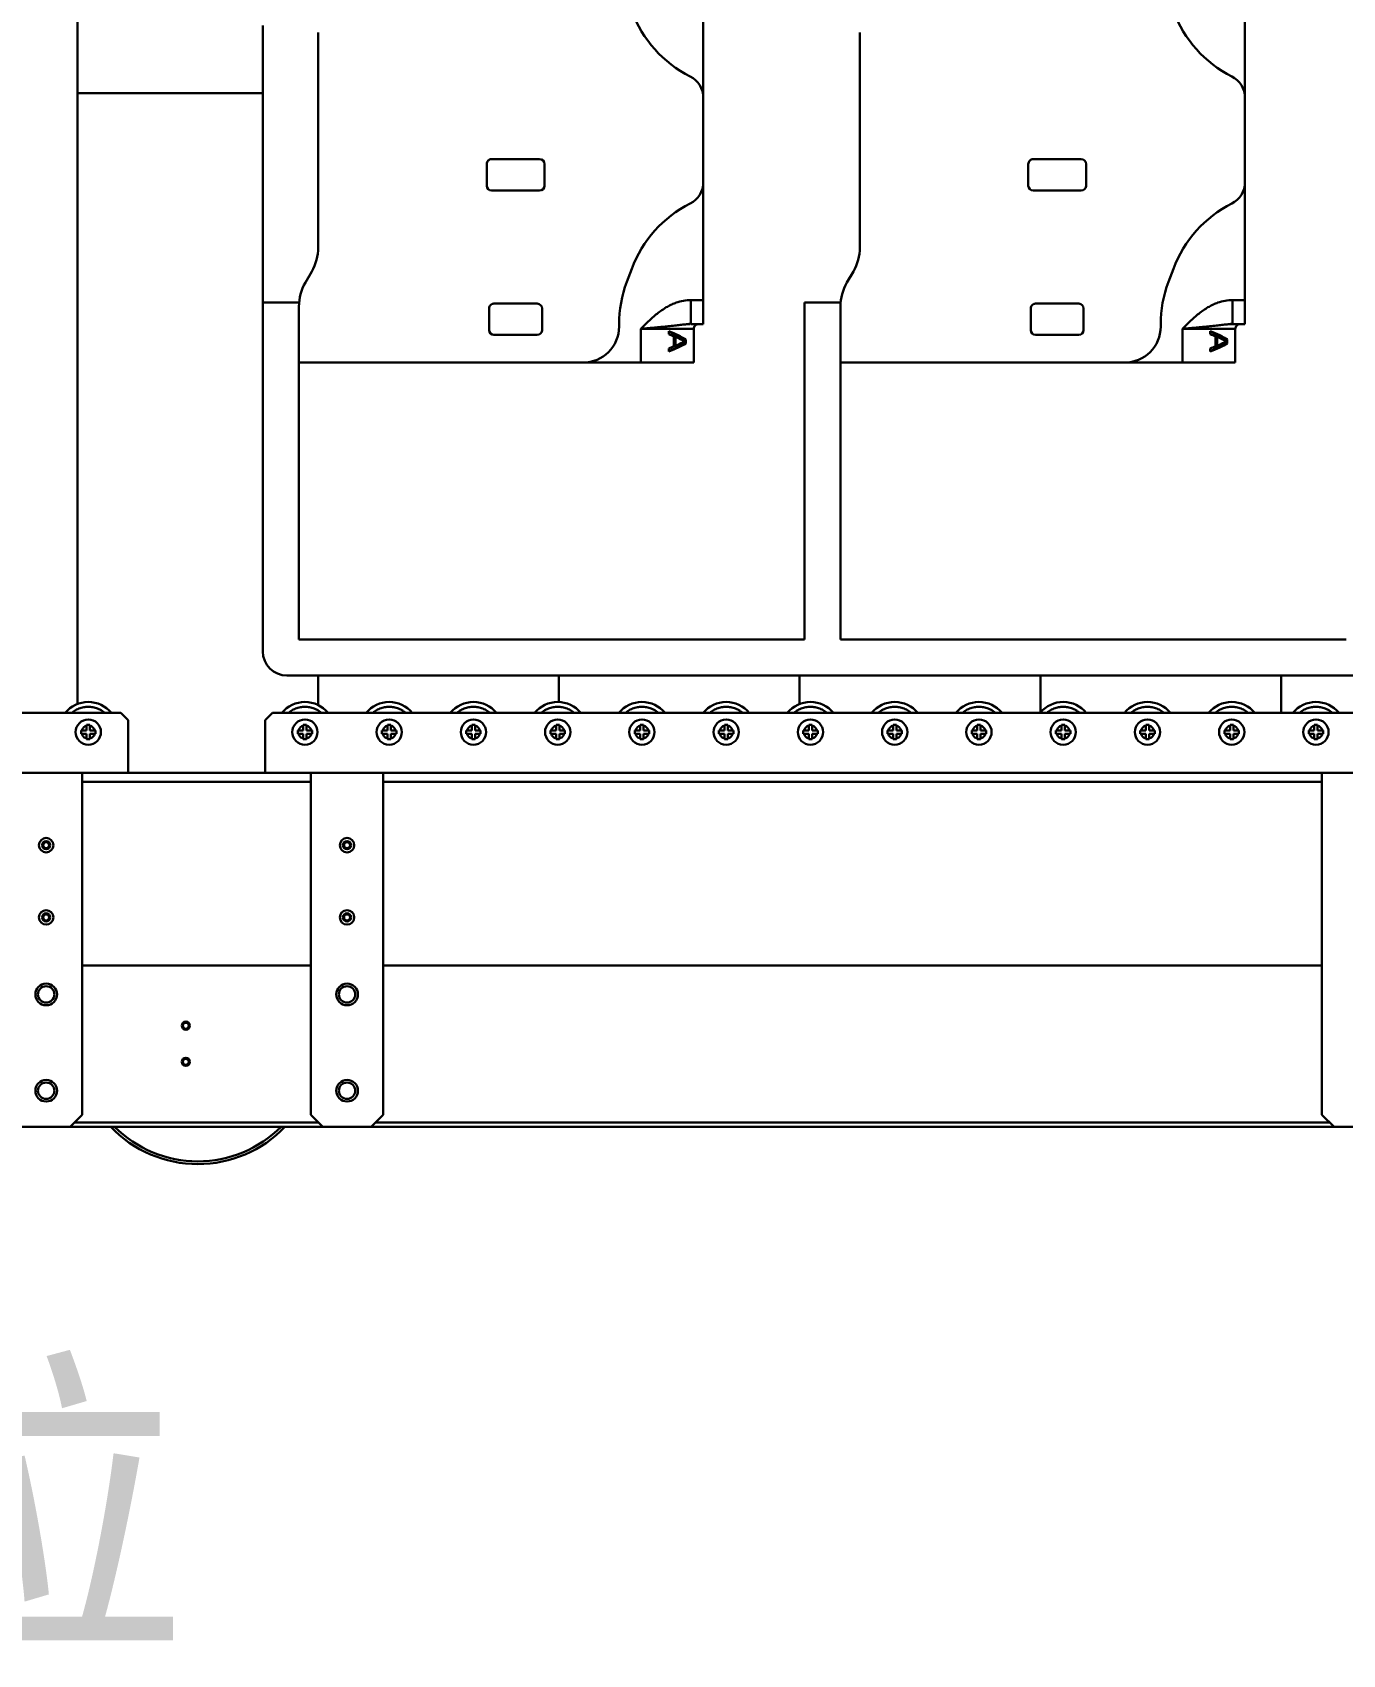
# Model space of a CAD drawing. Header units: millimetres. Extents: x 914 to 910632, y -176 to 682692.
# Drawn here: x 2383.56 to 2392.14, y 1799.09 to 1809.7 of the extents above; entities that cross this region are included whole.
import ezdxf

# ---------------------------------------------------------------- set-up
doc = ezdxf.new("R2010")
doc.units = ezdxf.units.MM
doc.layers.add('PUB_HATCH', color=32, linetype='Continuous')
doc.layers.add('画图', color=3, linetype='Continuous', lineweight=30)
doc.styles.add('宋体', font='')
doc.styles.get('宋体').set_extended_font_data('宋体')

# ---------------------------------------------------------------- blocks, each defined once
blk = doc.blocks.new('SDHGSJH')
at = {"color": 7, "linetype": 'Continuous', "lineweight": 30}
for p, q in [((-1422, 504.71), (-1442, 504.71)), ((-1417, 499.71), (-1422, 504.71)), ((-1422, 504.71), (-1022, 504.71)), ((-1417, 357.71), (-1417, 499.71)), ((-1022, 504.71), (-1027, 499.71)), ((-1027, 499.71), (-1027, 357.71)), ((-1002, 504.71), (-1022, 504.71)), ((-997, 499.71), (-1002, 504.71)), ((-1002, 504.71), (-897, 504.71)), ((-997, 357.71), (-997, 499.71)), ((-897, 504.71), (-902, 499.71)), ((-902, 499.71), (-902, 357.71)), ((-877, 504.71), (-897, 504.71)), ((-1027, 437.71), (-1417, 437.71)), ((-902, 437.71), (-997, 437.71)), ((-1447, 357.71), (-1417, 357.71)), ((-1417, 361.45), (-1027, 361.45)), ((-1027, 357.71), (-1417, 357.71)), ((-1027, 357.71), (-997, 357.71)), ((-997, 361.45), (-902, 361.45)), ((-978, 357.71), (-997, 357.71)), ((-978, 335.71), (-978, 357.71)), ((-921, 357.71), (-978, 357.71)), ((-921, 357.71), (-921, 335.71)), ((-902, 357.71), (-921, 357.71)), ((-902, 357.71), (-872, 357.71)), ((-1415.2, 343.37), (-1415.2, 343.71)), ((-1415.2, 343.71), (-1413.8, 343.71)), ((-1413.8, 343.71), (-1413.8, 343.37)), ((-1380.2, 343.37), (-1380.2, 343.71)), ((-1380.2, 343.71), (-1378.8, 343.71)), ((-1378.8, 343.71), (-1378.8, 343.37)), ((-1345.2, 343.37), (-1345.2, 343.71)), ((-1345.2, 343.71), (-1343.8, 343.71)), ((-1343.8, 343.71), (-1343.8, 343.37)), ((-1310.2, 343.37), (-1310.2, 343.71)), ((-1310.2, 343.71), (-1308.8, 343.71)), ((-1308.8, 343.71), (-1308.8, 343.37)), ((-1275.2, 343.37), (-1275.2, 343.71)), ((-1275.2, 343.71), (-1273.8, 343.71)), ((-1273.8, 343.71), (-1273.8, 343.37)), ((-1240.2, 343.37), (-1240.2, 343.71)), ((-1240.2, 343.71), (-1238.8, 343.71)), ((-1238.8, 343.71), (-1238.8, 343.37)), ((-1205.2, 343.37), (-1205.2, 343.71)), ((-1205.2, 343.71), (-1203.8, 343.71)), ((-1203.8, 343.71), (-1203.8, 343.37)), ((-1170.2, 343.37), (-1170.2, 343.71)), ((-1170.2, 343.71), (-1168.8, 343.71)), ((-1168.8, 343.71), (-1168.8, 343.37)), ((-1135.2, 343.37), (-1135.2, 343.71)), ((-1135.2, 343.71), (-1133.8, 343.71)), ((-1133.8, 343.71), (-1133.8, 343.37)), ((-1100.2, 343.37), (-1100.2, 343.71)), ((-1100.2, 343.71), (-1098.8, 343.71)), ((-1098.8, 343.71), (-1098.8, 343.37)), ((-1065.2, 343.37), (-1065.2, 343.71)), ((-1065.2, 343.71), (-1063.8, 343.71)), ((-1063.8, 343.71), (-1063.8, 343.37)), ((-1030.2, 343.37), (-1030.2, 343.71)), ((-1030.2, 343.71), (-1028.8, 343.71)), ((-1028.8, 343.71), (-1028.8, 343.37)), ((-995.2, 343.37), (-995.2, 343.71)), ((-995.2, 343.71), (-993.8, 343.71)), ((-993.8, 343.71), (-993.8, 343.37)), ((-905.2, 343.37), (-905.2, 343.71)), ((-905.2, 343.71), (-903.8, 343.71)), ((-903.8, 343.71), (-903.8, 343.37)), ((-1417.5, 341.41), (-1417.16, 341.41)), ((-1417.5, 340.01), (-1417.5, 341.41)), ((-1417.16, 340.01), (-1417.5, 340.01)), ((-1415.2, 341.41), (-1417.16, 341.41)), ((-1417.16, 340.01), (-1415.2, 340.01)), ((-1415.2, 343.37), (-1415.2, 341.41)), ((-1415.2, 340.01), (-1415.2, 338.05)), ((-1415.2, 337.71), (-1415.2, 338.05)), ((-1413.8, 337.71), (-1415.2, 337.71)), ((-1413.8, 341.41), (-1413.8, 343.37)), ((-1411.84, 341.41), (-1413.8, 341.41)), ((-1413.8, 338.05), (-1413.8, 340.01)), ((-1413.8, 340.01), (-1411.84, 340.01)), ((-1413.8, 338.05), (-1413.8, 337.71)), ((-1411.84, 341.41), (-1411.5, 341.41)), ((-1411.5, 340.01), (-1411.84, 340.01)), ((-1411.5, 341.41), (-1411.5, 340.01)), ((-1382.5, 341.41), (-1382.16, 341.41)), ((-1382.5, 340.01), (-1382.5, 341.41)), ((-1382.16, 340.01), (-1382.5, 340.01)), ((-1380.2, 341.41), (-1382.16, 341.41)), ((-1382.16, 340.01), (-1380.2, 340.01)), ((-1380.2, 343.37), (-1380.2, 341.41)), ((-1380.2, 340.01), (-1380.2, 338.05)), ((-1380.2, 337.71), (-1380.2, 338.05)), ((-1378.8, 337.71), (-1380.2, 337.71)), ((-1378.8, 341.41), (-1378.8, 343.37)), ((-1376.84, 341.41), (-1378.8, 341.41)), ((-1378.8, 338.05), (-1378.8, 340.01)), ((-1378.8, 340.01), (-1376.84, 340.01)), ((-1378.8, 338.05), (-1378.8, 337.71)), ((-1376.84, 341.41), (-1376.5, 341.41)), ((-1376.5, 340.01), (-1376.84, 340.01)), ((-1376.5, 341.41), (-1376.5, 340.01)), ((-1347.5, 341.41), (-1347.16, 341.41)), ((-1347.5, 340.01), (-1347.5, 341.41)), ((-1347.16, 340.01), (-1347.5, 340.01)), ((-1345.2, 341.41), (-1347.16, 341.41)), ((-1347.16, 340.01), (-1345.2, 340.01)), ((-1345.2, 343.37), (-1345.2, 341.41)), ((-1345.2, 340.01), (-1345.2, 338.05)), ((-1345.2, 337.71), (-1345.2, 338.05)), ((-1343.8, 337.71), (-1345.2, 337.71)), ((-1343.8, 341.41), (-1343.8, 343.37)), ((-1341.84, 341.41), (-1343.8, 341.41)), ((-1343.8, 338.05), (-1343.8, 340.01)), ((-1343.8, 340.01), (-1341.84, 340.01)), ((-1343.8, 338.05), (-1343.8, 337.71)), ((-1341.84, 341.41), (-1341.5, 341.41)), ((-1341.5, 340.01), (-1341.84, 340.01)), ((-1341.5, 341.41), (-1341.5, 340.01)), ((-1312.5, 341.41), (-1312.16, 341.41)), ((-1312.5, 340.01), (-1312.5, 341.41)), ((-1312.16, 340.01), (-1312.5, 340.01)), ((-1310.2, 341.41), (-1312.16, 341.41)), ((-1312.16, 340.01), (-1310.2, 340.01)), ((-1310.2, 343.37), (-1310.2, 341.41)), ((-1310.2, 340.01), (-1310.2, 338.05)), ((-1310.2, 337.71), (-1310.2, 338.05)), ((-1308.8, 337.71), (-1310.2, 337.71)), ((-1308.8, 341.41), (-1308.8, 343.37)), ((-1306.84, 341.41), (-1308.8, 341.41)), ((-1308.8, 338.05), (-1308.8, 340.01)), ((-1308.8, 340.01), (-1306.84, 340.01)), ((-1308.8, 338.05), (-1308.8, 337.71)), ((-1306.84, 341.41), (-1306.5, 341.41)), ((-1306.5, 340.01), (-1306.84, 340.01)), ((-1306.5, 341.41), (-1306.5, 340.01)), ((-1277.5, 341.41), (-1277.16, 341.41)), ((-1277.5, 340.01), (-1277.5, 341.41)), ((-1277.16, 340.01), (-1277.5, 340.01)), ((-1275.2, 341.41), (-1277.16, 341.41)), ((-1277.16, 340.01), (-1275.2, 340.01)), ((-1275.2, 343.37), (-1275.2, 341.41)), ((-1275.2, 340.01), (-1275.2, 338.05)), ((-1275.2, 337.71), (-1275.2, 338.05)), ((-1273.8, 337.71), (-1275.2, 337.71)), ((-1273.8, 341.41), (-1273.8, 343.37)), ((-1271.84, 341.41), (-1273.8, 341.41)), ((-1273.8, 338.05), (-1273.8, 340.01)), ((-1273.8, 340.01), (-1271.84, 340.01)), ((-1273.8, 338.05), (-1273.8, 337.71)), ((-1271.84, 341.41), (-1271.5, 341.41)), ((-1271.5, 340.01), (-1271.84, 340.01)), ((-1271.5, 341.41), (-1271.5, 340.01)), ((-1242.5, 341.41), (-1242.16, 341.41)), ((-1242.5, 340.01), (-1242.5, 341.41)), ((-1242.16, 340.01), (-1242.5, 340.01)), ((-1240.2, 341.41), (-1242.16, 341.41)), ((-1242.16, 340.01), (-1240.2, 340.01)), ((-1240.2, 343.37), (-1240.2, 341.41)), ((-1240.2, 340.01), (-1240.2, 338.05)), ((-1240.2, 337.71), (-1240.2, 338.05)), ((-1238.8, 337.71), (-1240.2, 337.71)), ((-1238.8, 341.41), (-1238.8, 343.37)), ((-1236.84, 341.41), (-1238.8, 341.41)), ((-1238.8, 338.05), (-1238.8, 340.01)), ((-1238.8, 340.01), (-1236.84, 340.01)), ((-1238.8, 338.05), (-1238.8, 337.71)), ((-1236.84, 341.41), (-1236.5, 341.41)), ((-1236.5, 340.01), (-1236.84, 340.01)), ((-1236.5, 341.41), (-1236.5, 340.01)), ((-1207.5, 341.41), (-1207.16, 341.41)), ((-1207.5, 340.01), (-1207.5, 341.41)), ((-1207.16, 340.01), (-1207.5, 340.01)), ((-1205.2, 341.41), (-1207.16, 341.41)), ((-1207.16, 340.01), (-1205.2, 340.01)), ((-1205.2, 343.37), (-1205.2, 341.41)), ((-1205.2, 340.01), (-1205.2, 338.05)), ((-1205.2, 337.71), (-1205.2, 338.05)), ((-1203.8, 337.71), (-1205.2, 337.71)), ((-1203.8, 341.41), (-1203.8, 343.37)), ((-1201.84, 341.41), (-1203.8, 341.41)), ((-1203.8, 338.05), (-1203.8, 340.01)), ((-1203.8, 340.01), (-1201.84, 340.01)), ((-1203.8, 338.05), (-1203.8, 337.71)), ((-1201.84, 341.41), (-1201.5, 341.41)), ((-1201.5, 340.01), (-1201.84, 340.01)), ((-1201.5, 341.41), (-1201.5, 340.01)), ((-1172.5, 341.41), (-1172.16, 341.41)), ((-1172.5, 340.01), (-1172.5, 341.41)), ((-1172.16, 340.01), (-1172.5, 340.01)), ((-1170.2, 341.41), (-1172.16, 341.41)), ((-1172.16, 340.01), (-1170.2, 340.01)), ((-1170.2, 343.37), (-1170.2, 341.41)), ((-1170.2, 340.01), (-1170.2, 338.05)), ((-1170.2, 337.71), (-1170.2, 338.05)), ((-1168.8, 337.71), (-1170.2, 337.71)), ((-1168.8, 341.41), (-1168.8, 343.37)), ((-1166.84, 341.41), (-1168.8, 341.41)), ((-1168.8, 338.05), (-1168.8, 340.01)), ((-1168.8, 340.01), (-1166.84, 340.01)), ((-1168.8, 338.05), (-1168.8, 337.71)), ((-1166.84, 341.41), (-1166.5, 341.41)), ((-1166.5, 340.01), (-1166.84, 340.01)), ((-1166.5, 341.41), (-1166.5, 340.01)), ((-1137.5, 341.41), (-1137.16, 341.41)), ((-1137.5, 340.01), (-1137.5, 341.41)), ((-1137.16, 340.01), (-1137.5, 340.01)), ((-1135.2, 341.41), (-1137.16, 341.41)), ((-1137.16, 340.01), (-1135.2, 340.01)), ((-1135.2, 343.37), (-1135.2, 341.41)), ((-1135.2, 340.01), (-1135.2, 338.05)), ((-1135.2, 337.71), (-1135.2, 338.05)), ((-1133.8, 337.71), (-1135.2, 337.71)), ((-1133.8, 341.41), (-1133.8, 343.37)), ((-1131.84, 341.41), (-1133.8, 341.41)), ((-1133.8, 338.05), (-1133.8, 340.01)), ((-1133.8, 340.01), (-1131.84, 340.01)), ((-1133.8, 338.05), (-1133.8, 337.71)), ((-1131.84, 341.41), (-1131.5, 341.41)), ((-1131.5, 340.01), (-1131.84, 340.01)), ((-1131.5, 341.41), (-1131.5, 340.01)), ((-1102.5, 341.41), (-1102.16, 341.41)), ((-1102.5, 340.01), (-1102.5, 341.41)), ((-1102.16, 340.01), (-1102.5, 340.01)), ((-1100.2, 341.41), (-1102.16, 341.41)), ((-1102.16, 340.01), (-1100.2, 340.01)), ((-1100.2, 343.37), (-1100.2, 341.41)), ((-1100.2, 340.01), (-1100.2, 338.05)), ((-1100.2, 337.71), (-1100.2, 338.05)), ((-1098.8, 337.71), (-1100.2, 337.71)), ((-1098.8, 341.41), (-1098.8, 343.37)), ((-1096.84, 341.41), (-1098.8, 341.41)), ((-1098.8, 338.05), (-1098.8, 340.01)), ((-1098.8, 340.01), (-1096.84, 340.01)), ((-1098.8, 338.05), (-1098.8, 337.71)), ((-1096.84, 341.41), (-1096.5, 341.41)), ((-1096.5, 340.01), (-1096.84, 340.01)), ((-1096.5, 341.41), (-1096.5, 340.01)), ((-1067.5, 341.41), (-1067.16, 341.41)), ((-1067.5, 340.01), (-1067.5, 341.41)), ((-1067.16, 340.01), (-1067.5, 340.01)), ((-1065.2, 341.41), (-1067.16, 341.41)), ((-1067.16, 340.01), (-1065.2, 340.01)), ((-1065.2, 343.37), (-1065.2, 341.41)), ((-1065.2, 340.01), (-1065.2, 338.05)), ((-1065.2, 337.71), (-1065.2, 338.05)), ((-1063.8, 337.71), (-1065.2, 337.71)), ((-1063.8, 341.41), (-1063.8, 343.37)), ((-1061.84, 341.41), (-1063.8, 341.41)), ((-1063.8, 338.05), (-1063.8, 340.01)), ((-1063.8, 340.01), (-1061.84, 340.01)), ((-1063.8, 338.05), (-1063.8, 337.71)), ((-1061.84, 341.41), (-1061.5, 341.41)), ((-1061.5, 340.01), (-1061.84, 340.01)), ((-1061.5, 341.41), (-1061.5, 340.01)), ((-1032.5, 341.41), (-1032.16, 341.41)), ((-1032.5, 340.01), (-1032.5, 341.41)), ((-1032.16, 340.01), (-1032.5, 340.01)), ((-1030.2, 341.41), (-1032.16, 341.41)), ((-1032.16, 340.01), (-1030.2, 340.01)), ((-1030.2, 343.37), (-1030.2, 341.41)), ((-1030.2, 340.01), (-1030.2, 338.05)), ((-1030.2, 337.71), (-1030.2, 338.05)), ((-1028.8, 337.71), (-1030.2, 337.71)), ((-1028.8, 341.41), (-1028.8, 343.37)), ((-1026.84, 341.41), (-1028.8, 341.41)), ((-1028.8, 338.05), (-1028.8, 340.01)), ((-1028.8, 340.01), (-1026.84, 340.01)), ((-1028.8, 338.05), (-1028.8, 337.71)), ((-1026.84, 341.41), (-1026.5, 341.41)), ((-1026.5, 340.01), (-1026.84, 340.01)), ((-1026.5, 341.41), (-1026.5, 340.01)), ((-997.5, 341.41), (-997.16, 341.41)), ((-997.5, 340.01), (-997.5, 341.41)), ((-997.16, 340.01), (-997.5, 340.01)), ((-995.2, 341.41), (-997.16, 341.41)), ((-997.16, 340.01), (-995.2, 340.01)), ((-995.2, 343.37), (-995.2, 341.41)), ((-995.2, 340.01), (-995.2, 338.05)), ((-995.2, 337.71), (-995.2, 338.05)), ((-993.8, 337.71), (-995.2, 337.71)), ((-993.8, 341.41), (-993.8, 343.37)), ((-991.84, 341.41), (-993.8, 341.41)), ((-993.8, 338.05), (-993.8, 340.01)), ((-993.8, 340.01), (-991.84, 340.01)), ((-993.8, 338.05), (-993.8, 337.71)), ((-991.84, 341.41), (-991.5, 341.41)), ((-991.5, 340.01), (-991.84, 340.01)), ((-991.5, 341.41), (-991.5, 340.01)), ((-907.5, 341.41), (-907.16, 341.41)), ((-907.5, 340.01), (-907.5, 341.41)), ((-907.16, 340.01), (-907.5, 340.01)), ((-905.2, 341.41), (-907.16, 341.41)), ((-907.16, 340.01), (-905.2, 340.01)), ((-905.2, 343.37), (-905.2, 341.41)), ((-905.2, 340.01), (-905.2, 338.05)), ((-905.2, 337.71), (-905.2, 338.05)), ((-903.8, 337.71), (-905.2, 337.71)), ((-903.8, 341.41), (-903.8, 343.37)), ((-901.84, 341.41), (-903.8, 341.41)), ((-903.8, 338.05), (-903.8, 340.01)), ((-903.8, 340.01), (-901.84, 340.01)), ((-903.8, 338.05), (-903.8, 337.71)), ((-901.84, 341.41), (-901.5, 341.41)), ((-901.5, 340.01), (-901.84, 340.01)), ((-901.5, 341.41), (-901.5, 340.01)), ((-1819.5, 332.71), (-981, 332.71)), ((-1400, 317.21), (-1400, 332.71)), ((-1300, 332.59), (-1300, 317.21)), ((-981, 332.71), (-978, 335.71)), ((-921, 335.71), (-918, 332.71)), ((-918, 332.71), (-79.5, 332.71)), ((-1200, 317.21), (-1200, 329.05)), ((-1100, 328.22), (-1100, 317.21)), ((-1000, 317.21), (-1000, 329.49)), ((-900, 329.05), (-900, -342.29)), ((-987, 317.21), (-1657, 317.21)), ((-977, 162.21), (-977, 307.21)), ((-1217, 302.21), (-1427, 302.21)), ((-1217, 187.21), (-1217, 302.21)), ((-1202, 302.21), (-1202, 162.21)), ((-992, 302.21), (-1202, 302.21)), ((-992, 187.21), (-992, 302.21)), ((-1381, 187.21), (-1381, 173.21)), ((-1381, 187.21), (-1359, 187.21)), ((-1370.61, 182.4), (-1377.38, 179.21)), ((-1370.61, 182.55), (-1370.61, 181.3)), ((-1359, 173.21), (-1359, 187.21)), ((-1359, 187.21), (-1335, 187.21)), ((-1335, 187.21), (-1217, 187.21)), ((-1217, 187.21), (-1217, 163.93)), ((-1156, 187.21), (-1156, 173.21)), ((-1156, 187.21), (-1134, 187.21)), ((-1145.61, 182.4), (-1152.38, 179.21)), ((-1145.61, 182.55), (-1145.61, 181.3)), ((-1134, 173.21), (-1134, 187.21)), ((-1134, 187.21), (-1110, 187.21)), ((-1110, 187.21), (-992, 187.21)), ((-992, 187.21), (-992, 163.93)), ((-1377.68, 177.55), (-1377.68, 179.21)), ((-1377.68, 179.21), (-1377.38, 179.21)), ((-1377.38, 177.55), (-1377.68, 177.55)), ((-1377.38, 179.21), (-1377.38, 177.55)), ((-1377.38, 177.55), (-1370.61, 174.35)), ((-1373.39, 176.5), (-1373.39, 180.25)), ((-1372.73, 180.25), (-1373.39, 180.25)), ((-1373.39, 176.5), (-1372.73, 176.5)), ((-1372.73, 180.46), (-1372.73, 176.3)), ((-1370.61, 175.46), (-1370.61, 174.21)), ((-1298, 175.71), (-1316, 175.71)), ((-1152.68, 177.55), (-1152.68, 179.21)), ((-1152.68, 179.21), (-1152.38, 179.21)), ((-1152.38, 177.55), (-1152.68, 177.55)), ((-1152.38, 179.21), (-1152.38, 177.55)), ((-1152.38, 177.55), (-1145.61, 174.35)), ((-1148.39, 176.5), (-1148.39, 180.25)), ((-1147.73, 180.25), (-1148.39, 180.25)), ((-1148.39, 176.5), (-1147.73, 176.5)), ((-1147.73, 180.46), (-1147.73, 176.3)), ((-1145.61, 175.46), (-1145.61, 174.21)), ((-1073, 175.71), (-1091, 175.71)), ((-1379.78, 171.21), (-1385, 171.21)), ((-1385, 161.21), (-1385, 171.21)), ((-1378.33, 171.27), (-1379.78, 171.02)), ((-1379.78, 161.21), (-1379.78, 171.21)), ((-1378.38, 171.29), (-1379.46, 171.23)), ((-1350, 171.28), (-1350, 172.21)), ((-1318, 164.71), (-1318, 173.71)), ((-1296, 173.71), (-1296, 164.71)), ((-1154.78, 171.21), (-1160, 171.21)), ((-1160, 161.21), (-1160, 171.21)), ((-1153.33, 171.27), (-1154.78, 171.02)), ((-1154.78, 161.21), (-1154.78, 171.21)), ((-1153.38, 171.29), (-1154.46, 171.23)), ((-1125, 171.28), (-1125, 172.21)), ((-1093, 164.71), (-1093, 173.71)), ((-1071, 173.71), (-1071, 164.71)), ((-1298, 162.71), (-1316, 162.71)), ((-1202, 162.21), (-1217, 162.21)), ((-1073, 162.71), (-1091, 162.71)), ((-977, 162.21), (-992, 162.21)), ((-977, 47.21), (-977, 162.21)), ((-1385, 161.21), (-1379.78, 161.21)), ((-1385, 112.21), (-1385, 161.21)), ((-1160, 161.21), (-1154.78, 161.21)), ((-1160, 112.21), (-1160, 161.21)), ((-1353.18, 153.72), (-1355.25, 148.2)), ((-1222.32, 149.35), (-1219.68, 153.93)), ((-1128.18, 153.72), (-1130.25, 148.2)), ((-997.32, 149.35), (-994.68, 153.93)), ((-1225, 50.07), (-1225, 139.35)), ((-1000, 50.07), (-1000, 139.35)), ((-1297, 115.71), (-1317, 115.71)), ((-1072, 115.71), (-1092, 115.71)), ((-1385, 77.21), (-1385, 112.21)), ((-1319, 104.71), (-1319, 113.71)), ((-1295, 113.71), (-1295, 104.71)), ((-1160, 77.21), (-1160, 112.21)), ((-1094, 104.71), (-1094, 113.71)), ((-1070, 113.71), (-1070, 104.71)), ((-1297, 102.71), (-1317, 102.71)), ((-1072, 102.71), (-1092, 102.71)), ((-1385, 28.21), (-1385, 77.21)), ((-1160, 28.21), (-1160, 77.21)), ((-900, 75.21), (-977, 75.21))]:
    blk.add_line(p, q, dxfattribs=at)
at = {"color": 8, "linetype": 'Continuous', "lineweight": 30}
for p, q in [((-1420.26, 502.98), (-1023.74, 502.98)), ((-1000.26, 502.98), (-898.74, 502.98)), ((-1381, 173.21), (-1359, 173.21)), ((-1379.78, 171.21), (-1378.27, 171.28)), ((-1156, 173.21), (-1134, 173.21)), ((-1154.45, 171.23), (-1153.27, 171.28))]:
    blk.add_line(p, q, dxfattribs=at)
at = {"color": 7, "linetype": 'Continuous', "lineweight": 30}
for centre, radius in [((-1012, 489.71), 4.5), ((-1012, 489.71), 3.4), ((-887, 489.71), 4.5), ((-887, 489.71), 3.4), ((-945, 477.71), 1.7), ((-945, 477.71), 1.25), ((-945, 462.71), 1.7), ((-945, 462.71), 1.25), ((-1012, 449.71), 4.5), ((-1012, 449.71), 3.4), ((-887, 449.71), 4.5), ((-887, 449.71), 3.4), ((-1012, 417.71), 3), ((-1012, 417.71), 1.7), ((-1012, 417.71), 1.25), ((-887, 417.71), 3), ((-887, 417.71), 1.7), ((-887, 417.71), 1.25), ((-1012, 387.71), 3), ((-1012, 387.71), 1.7), ((-1012, 387.71), 1.25), ((-887, 387.71), 3), ((-887, 387.71), 1.7), ((-887, 387.71), 1.25), ((-1414.5, 340.71), 5.25), ((-1379.5, 340.71), 5.25), ((-1344.5, 340.71), 5.25), ((-1309.5, 340.71), 5.25), ((-1274.5, 340.71), 5.25), ((-1239.5, 340.71), 5.25), ((-1204.5, 340.71), 5.25), ((-1169.5, 340.71), 5.25), ((-1134.5, 340.71), 5.25), ((-1099.5, 340.71), 5.25), ((-1064.5, 340.71), 5.25), ((-1029.5, 340.71), 5.25), ((-994.5, 340.71), 5.25), ((-904.5, 340.71), 5.25)]:
    blk.add_circle(centre, radius, dxfattribs=at)
for centre, radius, start, end in [((-950, 470.21), 50, 90, 136.36989), ((-950, 470.21), 50, 43.63011, 90), ((-1414.5, 340.71), 12.5, 219.79182, 320.20818), ((-1379.5, 340.71), 12.5, 219.79182, 320.20818), ((-1344.5, 340.71), 12.5, 219.79182, 320.20818), ((-1309.5, 340.71), 12.5, 219.79182, 319.4642), ((-1274.5, 340.71), 12.5, 219.79182, 320.20818), ((-1239.5, 340.71), 12.5, 219.79182, 320.20818), ((-1204.5, 340.71), 12.5, 219.79182, 320.20818), ((-1169.5, 340.71), 12.5, 219.79182, 320.20818), ((-1134.5, 340.71), 12.5, 219.79182, 320.20818), ((-1099.5, 340.71), 12.5, 219.79182, 320.20818), ((-1064.5, 340.71), 12.5, 219.79182, 320.20818), ((-1029.5, 340.71), 12.5, 219.79182, 320.20818), ((-994.5, 340.71), 12.5, 219.79182, 320.20818), ((-904.5, 340.71), 12.5, 219.79182, 320.20818), ((-987, 307.21), 10, 0, 90), ((-1335, 172.21), 15, 90, 180), ((-1110, 172.21), 15, 90, 180), ((-1316, 173.71), 2, 90, 180), ((-1298, 173.71), 2, 0, 90), ((-1091, 173.71), 2, 90, 180), ((-1073, 173.71), 2, 0, 90), ((-1383, 173.21), 2, 270, 0), ((-1400, 171.28), 50, 339.44395, 0), ((-1158, 173.21), 2, 270, 0), ((-1175, 171.28), 50, 339.44395, 0), ((-1316, 164.71), 2, 180, 270), ((-1298, 164.71), 2, 270, 0), ((-1237, 163.93), 20, 330, 0), ((-1091, 164.71), 2, 180, 270), ((-1073, 164.71), 2, 270, 0), ((-1012, 163.93), 20, 330, 0), ((-1205, 139.35), 20, 150, 180), ((-980, 139.35), 20, 150, 180), ((-1402.07, 165.76), 50, 296.81873, 339.44395), ((-1177.07, 165.76), 50, 296.81873, 339.44395), ((-1375, 112.21), 10, 116.81873, 180), ((-1317, 113.71), 2, 90, 180), ((-1297, 113.71), 2, 0, 90), ((-1150, 112.21), 10, 116.81873, 180), ((-1092, 113.71), 2, 90, 180), ((-1072, 113.71), 2, 0, 90), ((-1317, 104.71), 2, 180, 270), ((-1297, 104.71), 2, 270, 0), ((-1092, 104.71), 2, 180, 270), ((-1072, 104.71), 2, 270, 0), ((-1375, 77.21), 10, 180, 243.18127), ((-1150, 77.21), 10, 180, 243.18127), ((-1402.07, 23.67), 50, 20.55605, 63.18127), ((-1177.07, 23.67), 50, 20.55605, 63.18127)]:
    blk.add_arc(centre, radius, start, end, dxfattribs=at)
at = {"color": 8, "linetype": 'Continuous', "lineweight": 30}
blk.add_arc((-950, 470.21), 48.85, 44.93505, 135.06495, dxfattribs=at)
at = {"color": 7, "linetype": 'Continuous', "lineweight": 30}
for centre, major_axis, ratio, start_param, end_param in [((-1359, 180.88), (-21.97, -5.46), 0.222648, 5.213182, 5.671735), ((-1134, 180.88), (-21.97, -5.46), 0.222648, 5.213182, 5.671735), ((-1359, 175.88), (-21.97, 5.46), 0.222648, 0.611451, 1.070003), ((-1359, 179.73), (-21.97, -5.34), 0.218533, 5.372125, 5.634447), ((-1359, 177.02), (-21.97, 5.34), 0.218533, 0.648739, 0.91106), ((-1359, 179.66), (-21.97, -5.34), 0.218533, 5.215446, 5.333273), ((-1359, 177.09), (-21.97, 5.34), 0.218533, 0.949912, 1.067739), ((-1134, 175.88), (-21.97, 5.46), 0.222648, 0.611451, 1.070003), ((-1134, 179.73), (-21.97, -5.34), 0.218533, 5.372125, 5.634447), ((-1134, 177.02), (-21.97, 5.34), 0.218533, 0.648739, 0.91106), ((-1134, 179.66), (-21.97, -5.34), 0.218533, 5.215446, 5.333273), ((-1134, 177.09), (-21.97, 5.34), 0.218533, 0.949912, 1.067739)]:
    blk.add_ellipse(centre, major_axis=major_axis, ratio=ratio, start_param=start_param, end_param=end_param, dxfattribs=at)
for points, knots in [([(-1417.16, 341.41), (-1417.08, 341.64), (-1416.92, 342.1), (-1416.47, 342.68), (-1415.88, 343.14), (-1415.43, 343.29), (-1415.2, 343.37)], [0, 0, 0, 0, 0.2456202, 0.5000027, 0.754418, 1, 1, 1, 1]), ([(-1415.2, 338.05), (-1415.43, 338.13), (-1415.88, 338.29), (-1416.47, 338.75), (-1416.92, 339.33), (-1417.08, 339.79), (-1417.16, 340.01)], [0, 0, 0, 0, 0.245583, 0.5, 0.754417, 1, 1, 1, 1]), ([(-1413.8, 343.37), (-1413.57, 343.29), (-1413.12, 343.14), (-1412.53, 342.68), (-1412.08, 342.1), (-1411.92, 341.64), (-1411.84, 341.41)], [0, 0, 0, 0, 0.245619, 0.5, 0.754381, 1, 1, 1, 1]), ([(-1411.84, 340.01), (-1411.92, 339.79), (-1412.08, 339.33), (-1412.53, 338.75), (-1413.12, 338.29), (-1413.57, 338.13), (-1413.8, 338.05)], [0, 0, 0, 0, 0.245582, 0.4999973, 0.7543798, 1, 1, 1, 1]), ([(-1382.16, 341.41), (-1382.08, 341.64), (-1381.92, 342.1), (-1381.47, 342.68), (-1380.88, 343.14), (-1380.43, 343.29), (-1380.2, 343.37)], [0, 0, 0, 0, 0.2456084, 0.4999949, 0.7544141, 1, 1, 1, 1]), ([(-1380.2, 338.05), (-1380.43, 338.13), (-1380.88, 338.29), (-1381.47, 338.75), (-1381.92, 339.33), (-1382.08, 339.79), (-1382.16, 340.01)], [0, 0, 0, 0, 0.2455872, 0.5000078, 0.7544284, 1, 1, 1, 1]), ([(-1378.8, 343.37), (-1378.57, 343.29), (-1378.12, 343.14), (-1377.53, 342.68), (-1377.08, 342.1), (-1376.92, 341.64), (-1376.84, 341.41)], [0, 0, 0, 0, 0.2455859, 0.5000051, 0.7543916, 1, 1, 1, 1]), ([(-1376.84, 340.01), (-1376.92, 339.79), (-1377.08, 339.33), (-1377.53, 338.75), (-1378.12, 338.29), (-1378.57, 338.13), (-1378.8, 338.05)], [0, 0, 0, 0, 0.245572, 0.499992, 0.754413, 1, 1, 1, 1]), ([(-1347.16, 341.41), (-1347.08, 341.64), (-1346.92, 342.1), (-1346.47, 342.68), (-1345.88, 343.14), (-1345.43, 343.29), (-1345.2, 343.37)], [0, 0, 0, 0, 0.245619, 0.5, 0.754381, 1, 1, 1, 1]), ([(-1345.2, 338.05), (-1345.43, 338.13), (-1345.88, 338.29), (-1346.47, 338.75), (-1346.92, 339.33), (-1347.08, 339.79), (-1347.16, 340.01)], [0, 0, 0, 0, 0.2456202, 0.5000027, 0.754418, 1, 1, 1, 1]), ([(-1343.8, 343.37), (-1343.57, 343.29), (-1343.12, 343.14), (-1342.53, 342.68), (-1342.08, 342.1), (-1341.92, 341.64), (-1341.84, 341.41)], [0, 0, 0, 0, 0.245582, 0.4999973, 0.7543798, 1, 1, 1, 1]), ([(-1341.84, 340.01), (-1341.92, 339.79), (-1342.08, 339.33), (-1342.53, 338.75), (-1343.12, 338.29), (-1343.57, 338.13), (-1343.8, 338.05)], [0, 0, 0, 0, 0.245583, 0.5, 0.754417, 1, 1, 1, 1]), ([(-1312.16, 341.41), (-1312.08, 341.64), (-1311.92, 342.1), (-1311.47, 342.68), (-1310.88, 343.14), (-1310.43, 343.29), (-1310.2, 343.37)], [0, 0, 0, 0, 0.2456202, 0.5000027, 0.754418, 1, 1, 1, 1]), ([(-1310.2, 338.05), (-1310.43, 338.13), (-1310.88, 338.29), (-1311.47, 338.75), (-1311.92, 339.33), (-1312.08, 339.79), (-1312.16, 340.01)], [0, 0, 0, 0, 0.245583, 0.5, 0.754417, 1, 1, 1, 1]), ([(-1308.8, 343.37), (-1308.57, 343.29), (-1308.12, 343.14), (-1307.53, 342.68), (-1307.08, 342.1), (-1306.92, 341.64), (-1306.84, 341.41)], [0, 0, 0, 0, 0.245582, 0.4999973, 0.7543798, 1, 1, 1, 1]), ([(-1306.84, 340.01), (-1306.92, 339.79), (-1307.08, 339.33), (-1307.53, 338.75), (-1308.12, 338.29), (-1308.57, 338.13), (-1308.8, 338.05)], [0, 0, 0, 0, 0.245583, 0.5, 0.754417, 1, 1, 1, 1]), ([(-1277.16, 341.41), (-1277.08, 341.64), (-1276.92, 342.1), (-1276.47, 342.68), (-1275.88, 343.14), (-1275.43, 343.29), (-1275.2, 343.37)], [0, 0, 0, 0, 0.2456084, 0.4999949, 0.7544141, 1, 1, 1, 1]), ([(-1275.2, 338.05), (-1275.43, 338.13), (-1275.88, 338.29), (-1276.47, 338.75), (-1276.92, 339.33), (-1277.08, 339.79), (-1277.16, 340.01)], [0, 0, 0, 0, 0.2455872, 0.5000078, 0.7544284, 1, 1, 1, 1]), ([(-1273.8, 343.37), (-1273.57, 343.29), (-1273.12, 343.14), (-1272.53, 342.68), (-1272.08, 342.1), (-1271.92, 341.64), (-1271.84, 341.41)], [0, 0, 0, 0, 0.245619, 0.5, 0.754381, 1, 1, 1, 1]), ([(-1271.84, 340.01), (-1271.92, 339.79), (-1272.08, 339.33), (-1272.53, 338.75), (-1273.12, 338.29), (-1273.57, 338.13), (-1273.8, 338.05)], [0, 0, 0, 0, 0.245582, 0.4999973, 0.7543798, 1, 1, 1, 1]), ([(-1242.16, 341.41), (-1242.08, 341.64), (-1241.92, 342.1), (-1241.47, 342.68), (-1240.88, 343.14), (-1240.43, 343.29), (-1240.2, 343.37)], [0, 0, 0, 0, 0.245619, 0.5, 0.754381, 1, 1, 1, 1]), ([(-1240.2, 338.05), (-1240.43, 338.13), (-1240.88, 338.29), (-1241.47, 338.75), (-1241.92, 339.33), (-1242.08, 339.79), (-1242.16, 340.01)], [0, 0, 0, 0, 0.2456202, 0.5000027, 0.754418, 1, 1, 1, 1]), ([(-1238.8, 343.37), (-1238.57, 343.29), (-1238.12, 343.14), (-1237.53, 342.68), (-1237.08, 342.1), (-1236.92, 341.64), (-1236.84, 341.41)], [0, 0, 0, 0, 0.2455859, 0.5000051, 0.7543916, 1, 1, 1, 1]), ([(-1236.84, 340.01), (-1236.92, 339.79), (-1237.08, 339.33), (-1237.53, 338.75), (-1238.12, 338.29), (-1238.57, 338.13), (-1238.8, 338.05)], [0, 0, 0, 0, 0.245572, 0.499992, 0.754413, 1, 1, 1, 1]), ([(-1207.16, 341.41), (-1207.08, 341.64), (-1206.92, 342.1), (-1206.47, 342.68), (-1205.88, 343.14), (-1205.43, 343.29), (-1205.2, 343.37)], [0, 0, 0, 0, 0.2456202, 0.5000027, 0.754418, 1, 1, 1, 1]), ([(-1205.2, 338.05), (-1205.43, 338.13), (-1205.88, 338.29), (-1206.47, 338.75), (-1206.92, 339.33), (-1207.08, 339.79), (-1207.16, 340.01)], [0, 0, 0, 0, 0.245583, 0.5, 0.754417, 1, 1, 1, 1]), ([(-1203.8, 343.37), (-1203.57, 343.29), (-1203.12, 343.14), (-1202.53, 342.68), (-1202.08, 342.1), (-1201.92, 341.64), (-1201.84, 341.41)], [0, 0, 0, 0, 0.245582, 0.4999973, 0.7543798, 1, 1, 1, 1]), ([(-1201.84, 340.01), (-1201.92, 339.79), (-1202.08, 339.33), (-1202.53, 338.75), (-1203.12, 338.29), (-1203.57, 338.13), (-1203.8, 338.05)], [0, 0, 0, 0, 0.245583, 0.5, 0.754417, 1, 1, 1, 1]), ([(-1172.16, 341.41), (-1172.08, 341.64), (-1171.92, 342.1), (-1171.47, 342.68), (-1170.88, 343.14), (-1170.43, 343.29), (-1170.2, 343.37)], [0, 0, 0, 0, 0.2456202, 0.5000027, 0.754418, 1, 1, 1, 1]), ([(-1170.2, 338.05), (-1170.43, 338.13), (-1170.88, 338.29), (-1171.47, 338.75), (-1171.92, 339.33), (-1172.08, 339.79), (-1172.16, 340.01)], [0, 0, 0, 0, 0.245583, 0.5, 0.754417, 1, 1, 1, 1]), ([(-1168.8, 343.37), (-1168.57, 343.29), (-1168.12, 343.14), (-1167.53, 342.68), (-1167.08, 342.1), (-1166.92, 341.64), (-1166.84, 341.41)], [0, 0, 0, 0, 0.245619, 0.5, 0.754381, 1, 1, 1, 1]), ([(-1166.84, 340.01), (-1166.92, 339.79), (-1167.08, 339.33), (-1167.53, 338.75), (-1168.12, 338.29), (-1168.57, 338.13), (-1168.8, 338.05)], [0, 0, 0, 0, 0.245582, 0.4999973, 0.7543798, 1, 1, 1, 1]), ([(-1137.16, 341.41), (-1137.08, 341.64), (-1136.92, 342.1), (-1136.47, 342.68), (-1135.88, 343.14), (-1135.43, 343.29), (-1135.2, 343.37)], [0, 0, 0, 0, 0.2456084, 0.4999949, 0.7544141, 1, 1, 1, 1]), ([(-1135.2, 338.05), (-1135.43, 338.13), (-1135.88, 338.29), (-1136.47, 338.75), (-1136.92, 339.33), (-1137.08, 339.79), (-1137.16, 340.01)], [0, 0, 0, 0, 0.2455872, 0.5000078, 0.7544284, 1, 1, 1, 1]), ([(-1133.8, 343.37), (-1133.57, 343.29), (-1133.12, 343.14), (-1132.53, 342.68), (-1132.08, 342.1), (-1131.92, 341.64), (-1131.84, 341.41)], [0, 0, 0, 0, 0.245617, 0.499995, 0.754399, 1, 1, 1, 1]), ([(-1131.84, 340.01), (-1131.92, 339.79), (-1132.08, 339.33), (-1132.53, 338.75), (-1133.12, 338.29), (-1133.57, 338.13), (-1133.8, 338.05)], [0, 0, 0, 0, 0.245564, 0.500002, 0.754382, 1, 1, 1, 1]), ([(-1102.16, 341.41), (-1102.08, 341.64), (-1101.92, 342.1), (-1101.47, 342.68), (-1100.88, 343.14), (-1100.43, 343.29), (-1100.2, 343.37)], [0, 0, 0, 0, 0.245619, 0.5, 0.754381, 1, 1, 1, 1]), ([(-1100.2, 338.05), (-1100.43, 338.13), (-1100.88, 338.29), (-1101.47, 338.75), (-1101.92, 339.33), (-1102.08, 339.79), (-1102.16, 340.01)], [0, 0, 0, 0, 0.2456202, 0.5000027, 0.754418, 1, 1, 1, 1]), ([(-1098.8, 343.37), (-1098.57, 343.29), (-1098.12, 343.14), (-1097.53, 342.68), (-1097.08, 342.1), (-1096.92, 341.64), (-1096.84, 341.41)], [0, 0, 0, 0, 0.245582, 0.4999973, 0.7543798, 1, 1, 1, 1]), ([(-1096.84, 340.01), (-1096.92, 339.79), (-1097.08, 339.33), (-1097.53, 338.75), (-1098.12, 338.29), (-1098.57, 338.13), (-1098.8, 338.05)], [0, 0, 0, 0, 0.245583, 0.5, 0.754417, 1, 1, 1, 1]), ([(-1067.16, 341.41), (-1067.08, 341.64), (-1066.92, 342.1), (-1066.47, 342.68), (-1065.88, 343.14), (-1065.43, 343.29), (-1065.2, 343.37)], [0, 0, 0, 0, 0.2456202, 0.5000027, 0.754418, 1, 1, 1, 1]), ([(-1065.2, 338.05), (-1065.43, 338.13), (-1065.88, 338.29), (-1066.47, 338.75), (-1066.92, 339.33), (-1067.08, 339.79), (-1067.16, 340.01)], [0, 0, 0, 0, 0.245583, 0.5, 0.754417, 1, 1, 1, 1]), ([(-1063.8, 343.37), (-1063.57, 343.29), (-1063.12, 343.14), (-1062.53, 342.68), (-1062.08, 342.1), (-1061.92, 341.64), (-1061.84, 341.41)], [0, 0, 0, 0, 0.245582, 0.4999973, 0.7543798, 1, 1, 1, 1]), ([(-1061.84, 340.01), (-1061.92, 339.79), (-1062.08, 339.33), (-1062.53, 338.75), (-1063.12, 338.29), (-1063.57, 338.13), (-1063.8, 338.05)], [0, 0, 0, 0, 0.245583, 0.5, 0.754417, 1, 1, 1, 1]), ([(-1032.16, 341.41), (-1032.08, 341.64), (-1031.92, 342.1), (-1031.47, 342.68), (-1030.88, 343.14), (-1030.43, 343.29), (-1030.2, 343.37)], [0, 0, 0, 0, 0.2456202, 0.5000027, 0.754418, 1, 1, 1, 1]), ([(-1030.2, 338.05), (-1030.43, 338.13), (-1030.88, 338.29), (-1031.47, 338.75), (-1031.92, 339.33), (-1032.08, 339.79), (-1032.16, 340.01)], [0, 0, 0, 0, 0.245583, 0.5, 0.754417, 1, 1, 1, 1]), ([(-1028.8, 343.37), (-1028.57, 343.29), (-1028.12, 343.14), (-1027.53, 342.68), (-1027.08, 342.1), (-1026.92, 341.64), (-1026.84, 341.41)], [0, 0, 0, 0, 0.245619, 0.5, 0.754381, 1, 1, 1, 1]), ([(-1026.84, 340.01), (-1026.92, 339.79), (-1027.08, 339.33), (-1027.53, 338.75), (-1028.12, 338.29), (-1028.57, 338.13), (-1028.8, 338.05)], [0, 0, 0, 0, 0.245582, 0.4999973, 0.7543798, 1, 1, 1, 1]), ([(-997.16, 341.41), (-997.08, 341.64), (-996.92, 342.1), (-996.47, 342.68), (-995.88, 343.14), (-995.43, 343.29), (-995.2, 343.37)], [0, 0, 0, 0, 0.245619, 0.5, 0.754381, 1, 1, 1, 1]), ([(-995.2, 338.05), (-995.43, 338.13), (-995.88, 338.29), (-996.47, 338.75), (-996.92, 339.33), (-997.08, 339.79), (-997.16, 340.01)], [0, 0, 0, 0, 0.2456202, 0.5000027, 0.754418, 1, 1, 1, 1]), ([(-993.8, 343.37), (-993.57, 343.29), (-993.12, 343.14), (-992.53, 342.68), (-992.08, 342.1), (-991.92, 341.64), (-991.84, 341.41)], [0, 0, 0, 0, 0.2455859, 0.5000051, 0.7543916, 1, 1, 1, 1]), ([(-991.84, 340.01), (-991.92, 339.79), (-992.08, 339.33), (-992.53, 338.75), (-993.12, 338.29), (-993.57, 338.13), (-993.8, 338.05)], [0, 0, 0, 0, 0.245572, 0.499992, 0.754413, 1, 1, 1, 1]), ([(-907.16, 341.41), (-907.08, 341.64), (-906.92, 342.1), (-906.47, 342.68), (-905.88, 343.14), (-905.43, 343.29), (-905.2, 343.37)], [0, 0, 0, 0, 0.245611, 0.500004, 0.754401, 1, 1, 1, 1]), ([(-905.2, 338.05), (-905.43, 338.13), (-905.88, 338.29), (-906.47, 338.75), (-906.92, 339.33), (-907.08, 339.79), (-907.16, 340.01)], [0, 0, 0, 0, 0.245601, 0.499999, 0.754426, 1, 1, 1, 1]), ([(-903.8, 343.37), (-903.57, 343.29), (-903.12, 343.14), (-902.53, 342.68), (-902.08, 342.1), (-901.92, 341.64), (-901.84, 341.41)], [0, 0, 0, 0, 0.245584, 0.500001, 0.754386, 1, 1, 1, 1]), ([(-901.84, 340.01), (-901.92, 339.79), (-902.08, 339.33), (-902.53, 338.75), (-903.12, 338.29), (-903.57, 338.13), (-903.8, 338.05)], [0, 0, 0, 0, 0.245577, 0.499996, 0.754415, 1, 1, 1, 1]), ([(-1379.78, 161.21), (-1378.76, 161.27), (-1376.7, 161.38), (-1374.08, 162.13), (-1371.88, 163.02), (-1370.05, 163.97), (-1368.17, 165.13), (-1366.27, 166.5), (-1364.38, 168.06), (-1362.58, 169.69), (-1360.8, 171.41), (-1359.62, 172.6), (-1359, 173.21)], [0, 0, 0, 0, 0.124884, 0.249809, 0.329578, 0.412736, 0.499847, 0.598905, 0.697884, 0.796583, 0.894156, 1, 1, 1, 1]), ([(-1154.78, 161.21), (-1153.76, 161.27), (-1151.7, 161.38), (-1149.08, 162.13), (-1146.88, 163.02), (-1145.05, 163.97), (-1143.17, 165.13), (-1141.27, 166.5), (-1139.38, 168.06), (-1137.58, 169.69), (-1135.8, 171.41), (-1134.62, 172.6), (-1134, 173.21)], [0, 0, 0, 0, 0.1248842, 0.2498093, 0.329578, 0.4127364, 0.4998473, 0.5989052, 0.6978835, 0.7965829, 0.894153, 1, 1, 1, 1])]:
    blk.add_open_spline(points, degree=3, knots=knots, dxfattribs=at)
at = {"color": 8, "linetype": 'Continuous', "lineweight": 30}
for points, knots in [([(-1407.78, 332.71), (-1408.1, 332.44), (-1408.95, 331.7), (-1410.59, 330.9), (-1412.54, 330.33), (-1414.5, 330.15), (-1416.46, 330.33), (-1418.41, 330.9), (-1420.05, 331.7), (-1420.9, 332.44), (-1421.22, 332.71)], [0, 0, 0, 0, 0.085407, 0.230073, 0.368959, 0.500004, 0.631041, 0.769934, 0.914593, 1, 1, 1, 1]), ([(-1372.78, 332.71), (-1373.1, 332.44), (-1373.95, 331.7), (-1375.59, 330.9), (-1377.54, 330.33), (-1379.5, 330.15), (-1381.46, 330.33), (-1383.41, 330.9), (-1385.05, 331.7), (-1385.9, 332.44), (-1386.22, 332.71)], [0, 0, 0, 0, 0.085407, 0.230073, 0.368959, 0.499996, 0.631041, 0.769927, 0.914593, 1, 1, 1, 1]), ([(-1337.78, 332.71), (-1338.1, 332.44), (-1338.95, 331.7), (-1340.59, 330.9), (-1342.54, 330.33), (-1344.5, 330.15), (-1346.46, 330.33), (-1348.41, 330.9), (-1350.05, 331.7), (-1350.9, 332.44), (-1351.22, 332.71)], [0, 0, 0, 0, 0.085407, 0.230066, 0.368959, 0.499996, 0.631041, 0.769927, 0.914593, 1, 1, 1, 1]), ([(-1302.78, 332.71), (-1303.1, 332.44), (-1303.95, 331.7), (-1305.59, 330.9), (-1307.54, 330.33), (-1309.5, 330.15), (-1311.46, 330.33), (-1313.41, 330.9), (-1315.05, 331.7), (-1315.9, 332.44), (-1316.22, 332.71)], [0, 0, 0, 0, 0.085407, 0.230073, 0.368967, 0.500004, 0.631041, 0.769934, 0.914593, 1, 1, 1, 1]), ([(-1267.78, 332.71), (-1268.1, 332.44), (-1268.95, 331.7), (-1270.59, 330.9), (-1272.54, 330.33), (-1274.5, 330.15), (-1276.46, 330.33), (-1278.41, 330.9), (-1280.05, 331.7), (-1280.9, 332.44), (-1281.22, 332.71)], [0, 0, 0, 0, 0.085407, 0.230073, 0.368959, 0.500004, 0.631041, 0.769934, 0.914593, 1, 1, 1, 1]), ([(-1232.78, 332.71), (-1233.1, 332.44), (-1233.95, 331.7), (-1235.59, 330.9), (-1237.54, 330.33), (-1239.5, 330.15), (-1241.46, 330.33), (-1243.41, 330.9), (-1245.05, 331.7), (-1245.9, 332.44), (-1246.22, 332.71)], [0, 0, 0, 0, 0.085407, 0.230066, 0.368959, 0.499996, 0.631041, 0.769927, 0.914593, 1, 1, 1, 1]), ([(-1197.78, 332.71), (-1198.1, 332.44), (-1198.95, 331.7), (-1200.59, 330.9), (-1202.54, 330.33), (-1204.5, 330.15), (-1206.46, 330.33), (-1208.41, 330.9), (-1210.05, 331.7), (-1210.9, 332.44), (-1211.22, 332.71)], [0, 0, 0, 0, 0.0854067, 0.2300659, 0.3689595, 0.4999964, 0.6310333, 0.7699269, 0.9145933, 1, 1, 1, 1]), ([(-1162.78, 332.71), (-1163.1, 332.44), (-1163.95, 331.7), (-1165.59, 330.9), (-1167.54, 330.33), (-1169.5, 330.15), (-1171.46, 330.33), (-1173.41, 330.9), (-1175.05, 331.7), (-1175.9, 332.44), (-1176.22, 332.71)], [0, 0, 0, 0, 0.085407, 0.230073, 0.368959, 0.500004, 0.631041, 0.769934, 0.914593, 1, 1, 1, 1]), ([(-1127.78, 332.71), (-1128.1, 332.44), (-1128.95, 331.7), (-1130.59, 330.9), (-1132.54, 330.33), (-1134.5, 330.15), (-1136.46, 330.33), (-1138.41, 330.9), (-1140.05, 331.7), (-1140.9, 332.44), (-1141.22, 332.71)], [0, 0, 0, 0, 0.085407, 0.230073, 0.368959, 0.500004, 0.631041, 0.769927, 0.914593, 1, 1, 1, 1]), ([(-1092.78, 332.71), (-1093.1, 332.44), (-1093.95, 331.7), (-1095.59, 330.9), (-1097.54, 330.33), (-1099.5, 330.15), (-1101.46, 330.33), (-1103.41, 330.9), (-1105.05, 331.7), (-1105.9, 332.44), (-1106.22, 332.71)], [0, 0, 0, 0, 0.085407, 0.230066, 0.368959, 0.499996, 0.631041, 0.769927, 0.914593, 1, 1, 1, 1]), ([(-1057.78, 332.71), (-1058.1, 332.44), (-1058.95, 331.7), (-1060.59, 330.9), (-1062.54, 330.33), (-1064.5, 330.15), (-1066.46, 330.33), (-1068.41, 330.9), (-1070.05, 331.7), (-1070.9, 332.44), (-1071.22, 332.71)], [0, 0, 0, 0, 0.085413, 0.230072, 0.368966, 0.500003, 0.63104, 0.769934, 0.914593, 1, 1, 1, 1]), ([(-1022.78, 332.71), (-1023.1, 332.44), (-1023.95, 331.7), (-1025.59, 330.9), (-1027.54, 330.33), (-1029.5, 330.15), (-1031.46, 330.33), (-1033.41, 330.9), (-1035.05, 331.7), (-1035.9, 332.44), (-1036.22, 332.71)], [0, 0, 0, 0, 0.085407, 0.230073, 0.368959, 0.500004, 0.631041, 0.769934, 0.914593, 1, 1, 1, 1]), ([(-987.78, 332.71), (-988.1, 332.44), (-988.95, 331.7), (-990.59, 330.9), (-992.54, 330.33), (-994.5, 330.15), (-996.46, 330.33), (-998.41, 330.9), (-1000.05, 331.7), (-1000.9, 332.44), (-1001.22, 332.71)], [0, 0, 0, 0, 0.085407, 0.230066, 0.368959, 0.499996, 0.631041, 0.769927, 0.914593, 1, 1, 1, 1]), ([(-897.78, 332.71), (-898.1, 332.44), (-898.95, 331.7), (-900.59, 330.9), (-902.54, 330.33), (-904.5, 330.15), (-906.46, 330.33), (-908.41, 330.9), (-910.05, 331.7), (-910.9, 332.44), (-911.22, 332.71)], [0, 0, 0, 0, 0.085407, 0.230073, 0.368963, 0.5, 0.631041, 0.76993, 0.914593, 1, 1, 1, 1]), ([(-1359, 173.21), (-1359.62, 173.16), (-1360.77, 173.05), (-1362.36, 172.9), (-1363.7, 172.78), (-1365.05, 172.65), (-1366.43, 172.52), (-1367.88, 172.38), (-1369.19, 172.24), (-1370.97, 172.06), (-1373.05, 171.83), (-1375.44, 171.56), (-1377.16, 171.35), (-1378.13, 171.3), (-1378.38, 171.29)], [0, 0, 0, 0, 0.084723, 0.1583089, 0.2207535, 0.2720476, 0.3478336, 0.4184397, 0.483867, 0.5441069, 0.6901418, 0.8160863, 0.9521011, 1, 1, 1, 1]), ([(-1134, 173.21), (-1134.62, 173.16), (-1135.77, 173.05), (-1137.36, 172.9), (-1138.7, 172.78), (-1140.05, 172.65), (-1141.43, 172.52), (-1142.88, 172.38), (-1144.19, 172.24), (-1145.97, 172.06), (-1148.05, 171.83), (-1150.44, 171.56), (-1152.16, 171.35), (-1153.13, 171.3), (-1153.38, 171.29)], [0, 0, 0, 0, 0.0847284, 0.1583088, 0.2207534, 0.2720528, 0.3478335, 0.4184446, 0.4838719, 0.5441069, 0.6901463, 0.8160864, 0.9521011, 1, 1, 1, 1])]:
    blk.add_open_spline(points, degree=3, knots=knots, dxfattribs=at)

msp = doc.modelspace()

# ---------------------------------------------------------------- block references
at = {"layer": '画图', "color": 4, "xscale": 0.01575, "yscale": 0.01575, "zscale": 0.01575, "rotation": 180}
msp.add_blockref('SDHGSJH', (2369.683, 1810.492), dxfattribs=at)

# ---------------------------------------------------------------- texts
at = {"layer": 'PUB_HATCH', "color": 0, "style": '宋体'}
msp.add_text('滚筒线取料位', height=1.575, dxfattribs=at).set_placement((2371.69, 1799.264))

doc.saveas('drawing.dxf')
